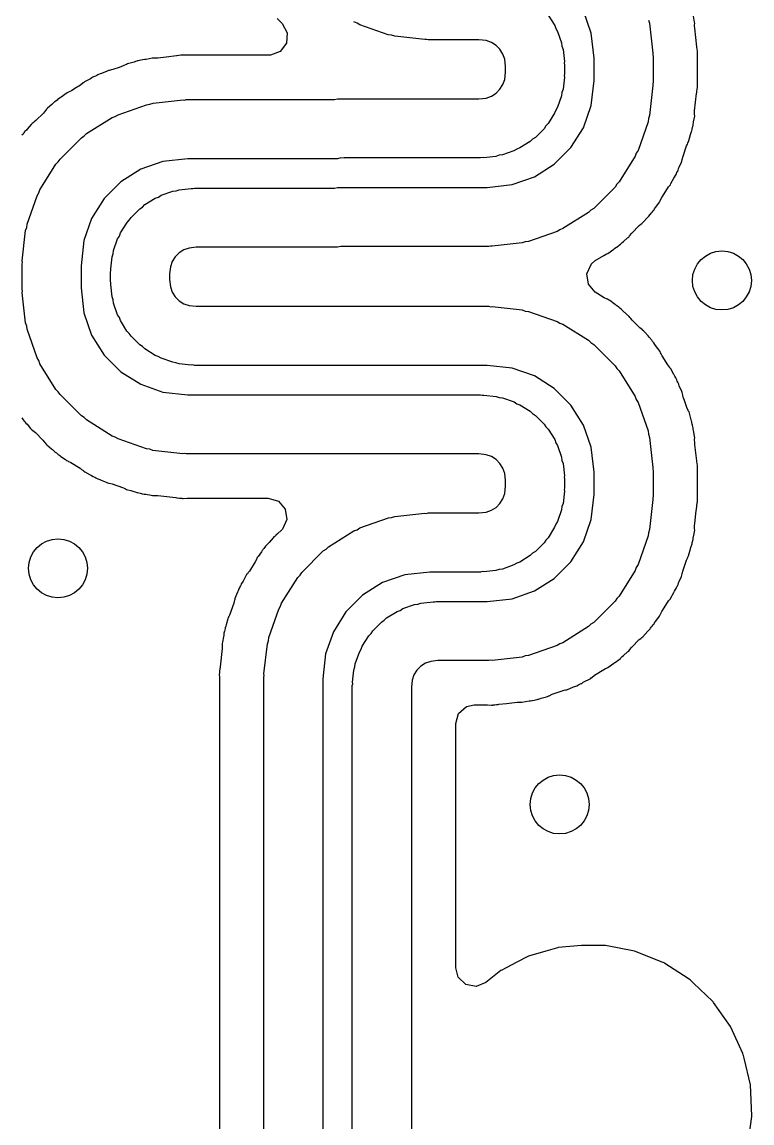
# Model space of a CAD drawing. Extents: x 3.82 to 6.18, y -5.18 to -3.22.
# Drawn here: x 5.3132 to 5.508, y -4.4653 to -4.1716 of the extents above; entities that cross this region are included whole.
import ezdxf

# ---------------------------------------------------------------- set-up
doc = ezdxf.new("R2010")
doc.units = 0
doc.header["$MEASUREMENT"] = 0
doc.layers.add('BLACK', color=7, linetype='CONTINUOUS')

msp = doc.modelspace()

# ---------------------------------------------------------------- linework, layer by layer
at = {"layer": 'BLACK', "linetype": 'CONTINUOUS'}
for p, q in [((5.45364, -4.16977), (5.45538, -4.17253)), ((5.46514, -4.17458), (5.46307, -4.16865)), ((5.38132, -4.17065), (5.38269, -4.17202)), ((5.38269, -4.17202), (5.38403, -4.17448)), ((5.40263, -4.17188), (5.4018, -4.17159)), ((5.40337, -4.17235), (5.40263, -4.17188)), ((5.41099, -4.17501), (5.40337, -4.17235)), ((5.45538, -4.17253), (5.45567, -4.17337)), ((5.4804, -4.1711), (5.48069, -4.17193)), ((5.48069, -4.17193), (5.4816, -4.17995)), ((5.4927, -4.17167), (5.4924, -4.17007)), ((5.49276, -4.17202), (5.4927, -4.17167)), ((5.49272, -4.17237), (5.49276, -4.17202)), ((5.49274, -4.17273), (5.49272, -4.17237)), ((5.49275, -4.17326), (5.49274, -4.17272)), ((5.49274, -4.17272), (5.49274, -4.17273)), ((5.38403, -4.17448), (5.38383, -4.17727)), ((5.41186, -4.17511), (5.41099, -4.17501)), ((5.41269, -4.1754), (5.41186, -4.17511)), ((5.42071, -4.1763), (5.41269, -4.1754)), ((5.45567, -4.17337), (5.45614, -4.17411)), ((5.45614, -4.17411), (5.45722, -4.1772)), ((5.4659, -4.18126), (5.46514, -4.17458)), ((5.4933, -4.17819), (5.49275, -4.17326)), ((5.38383, -4.17727), (5.38216, -4.1795)), ((5.42115, -4.17625), (5.42071, -4.1763)), ((5.42158, -4.17635), (5.42115, -4.17625)), ((5.43516, -4.17635), (5.42158, -4.17635)), ((5.43708, -4.17657), (5.43516, -4.17635)), ((5.43848, -4.17706), (5.43708, -4.17657)), ((5.43973, -4.17785), (5.43848, -4.17706)), ((5.44078, -4.17889), (5.43973, -4.17785)), ((5.45722, -4.1772), (5.45732, -4.17807)), ((5.45732, -4.17807), (5.45761, -4.1789)), ((5.49332, -4.17834), (5.4933, -4.17819)), ((5.49347, -4.1794), (5.49332, -4.17834)), ((5.34598, -4.18162), (5.34546, -4.18168)), ((5.34633, -4.18157), (5.34598, -4.18162)), ((5.34793, -4.18127), (5.34633, -4.18157)), ((5.34828, -4.18121), (5.34793, -4.18127)), ((5.34793, -4.18127), (5.34793, -4.18127)), ((5.34863, -4.18124), (5.34828, -4.18121)), ((5.34898, -4.18123), (5.34863, -4.18124)), ((5.34951, -4.18122), (5.34898, -4.18122)), ((5.34898, -4.18122), (5.34898, -4.18123)), ((5.35166, -4.18098), (5.34951, -4.18122)), ((5.35445, -4.18066), (5.35166, -4.18098)), ((5.35459, -4.18064), (5.35445, -4.18066)), ((5.35566, -4.18049), (5.35459, -4.18064)), ((5.35583, -4.18049), (5.35566, -4.18049)), ((5.35601, -4.18048), (5.35583, -4.18049)), ((5.35609, -4.18047), (5.35601, -4.18047)), ((5.35601, -4.18047), (5.35601, -4.18048)), ((5.3562, -4.18047), (5.35609, -4.18047)), ((5.35639, -4.18044), (5.3562, -4.18047)), ((5.35739, -4.18049), (5.35639, -4.18044)), ((5.35742, -4.18049), (5.35739, -4.18049)), ((5.35763, -4.18049), (5.35742, -4.18049)), ((5.37918, -4.18049), (5.35763, -4.18049)), ((5.37954, -4.18048), (5.37918, -4.18049)), ((5.38216, -4.1795), (5.37954, -4.18048)), ((5.44157, -4.18015), (5.44078, -4.17889)), ((5.44206, -4.18155), (5.44157, -4.18015)), ((5.44227, -4.18346), (5.44206, -4.18155)), ((5.45761, -4.1789), (5.45797, -4.18215)), ((5.4659, -4.1872), (5.4659, -4.18126)), ((5.4816, -4.17995), (5.48155, -4.18039)), ((5.48155, -4.18039), (5.48164, -4.18082)), ((5.48164, -4.18082), (5.48164, -4.18765)), ((5.49347, -4.17958), (5.49347, -4.1794)), ((5.49349, -4.17975), (5.49347, -4.17958)), ((5.49347, -4.18137), (5.49348, -4.18117)), ((5.49347, -4.18722), (5.49347, -4.18137)), ((5.49348, -4.18117), (5.49351, -4.18049)), ((5.4935, -4.17984), (5.49349, -4.17975)), ((5.49349, -4.17975), (5.49349, -4.17975)), ((5.4935, -4.17995), (5.4935, -4.17984)), ((5.49352, -4.18014), (5.4935, -4.17995)), ((5.49351, -4.18049), (5.49352, -4.18014)), ((5.33627, -4.18454), (5.33594, -4.18468)), ((5.33662, -4.1845), (5.33627, -4.18454)), ((5.33696, -4.18441), (5.33662, -4.1845)), ((5.33748, -4.18428), (5.33696, -4.1844)), ((5.33696, -4.1844), (5.33696, -4.18441)), ((5.33914, -4.1837), (5.33748, -4.18428)), ((5.34019, -4.18333), (5.33914, -4.1837)), ((5.34101, -4.18294), (5.34019, -4.18333)), ((5.34108, -4.18292), (5.34101, -4.18294)), ((5.34138, -4.18274), (5.34108, -4.18292)), ((5.34315, -4.18228), (5.34138, -4.18274)), ((5.34354, -4.18216), (5.34315, -4.18228)), ((5.34383, -4.18206), (5.34354, -4.18216)), ((5.34401, -4.18199), (5.34383, -4.18206)), ((5.34383, -4.18206), (5.34383, -4.18206)), ((5.3442, -4.18196), (5.34401, -4.18199)), ((5.34462, -4.18188), (5.3442, -4.18196)), ((5.3442, -4.18196), (5.3442, -4.18196)), ((5.34497, -4.1818), (5.34462, -4.18188)), ((5.34546, -4.18168), (5.34497, -4.1818)), ((5.44227, -4.18499), (5.44227, -4.18346)), ((5.45797, -4.18215), (5.45792, -4.18259)), ((5.45792, -4.18259), (5.45802, -4.18302)), ((5.45802, -4.18302), (5.45802, -4.18545)), ((5.33151, -4.18673), (5.32988, -4.18757)), ((5.33186, -4.18652), (5.33151, -4.18673)), ((5.33212, -4.18636), (5.33186, -4.18652)), ((5.33229, -4.18626), (5.33212, -4.18636)), ((5.33286, -4.18601), (5.33229, -4.18626)), ((5.33318, -4.18586), (5.33286, -4.18601)), ((5.33347, -4.18571), (5.33318, -4.18586)), ((5.33363, -4.18563), (5.33347, -4.18571)), ((5.33347, -4.18571), (5.33347, -4.18571)), ((5.33413, -4.18545), (5.33363, -4.18563)), ((5.33445, -4.18533), (5.33413, -4.18545)), ((5.33594, -4.18468), (5.33445, -4.18533)), ((5.33594, -4.18468), (5.33594, -4.18468)), ((5.44157, -4.1883), (5.44206, -4.18691)), ((5.44206, -4.18691), (5.44227, -4.18499)), ((5.45797, -4.18631), (5.45761, -4.18956)), ((5.45802, -4.18545), (5.45792, -4.18588)), ((5.45792, -4.18588), (5.45797, -4.18631)), ((5.46514, -4.19388), (5.4659, -4.1872)), ((5.49348, -4.18736), (5.49347, -4.18722)), ((5.49351, -4.18844), (5.49348, -4.18736)), ((5.32564, -4.19034), (5.32531, -4.19046)), ((5.32595, -4.19018), (5.32564, -4.19034)), ((5.32642, -4.18994), (5.32595, -4.19017)), ((5.32595, -4.19017), (5.32595, -4.19018)), ((5.32734, -4.18936), (5.32642, -4.18994)), ((5.32886, -4.18841), (5.32734, -4.18936)), ((5.32957, -4.18785), (5.32886, -4.18841)), ((5.32963, -4.18781), (5.32957, -4.18785)), ((5.32988, -4.18757), (5.32963, -4.18781)), ((5.43973, -4.19061), (5.44078, -4.18956)), ((5.44078, -4.18956), (5.44157, -4.1883)), ((5.45731, -4.19039), (5.45722, -4.19127)), ((5.45761, -4.18956), (5.45731, -4.19039)), ((5.48159, -4.18852), (5.48069, -4.19654)), ((5.48164, -4.18765), (5.48154, -4.18808)), ((5.48154, -4.18808), (5.48159, -4.18852)), ((5.49326, -4.19067), (5.49329, -4.1904)), ((5.49329, -4.1904), (5.49332, -4.19019)), ((5.49332, -4.19019), (5.49344, -4.18936)), ((5.49344, -4.18936), (5.49347, -4.18917)), ((5.49344, -4.18936), (5.49344, -4.18936)), ((5.49347, -4.18898), (5.49348, -4.18887)), ((5.49347, -4.18917), (5.49347, -4.18898)), ((5.49348, -4.18879), (5.49349, -4.18861)), ((5.49348, -4.18887), (5.49349, -4.18879)), ((5.49349, -4.18879), (5.49348, -4.18879)), ((5.49349, -4.18861), (5.49351, -4.18844)), ((5.32145, -4.19338), (5.32115, -4.19365)), ((5.3218, -4.19302), (5.32145, -4.19338)), ((5.32196, -4.19291), (5.3218, -4.19302)), ((5.32231, -4.19266), (5.32196, -4.19291)), ((5.32196, -4.19291), (5.32196, -4.19291)), ((5.32259, -4.19243), (5.32231, -4.19266)), ((5.32283, -4.19222), (5.32259, -4.19243)), ((5.32297, -4.19211), (5.32283, -4.19222)), ((5.32342, -4.19183), (5.32297, -4.19211)), ((5.3237, -4.19163), (5.32342, -4.19183)), ((5.32531, -4.19046), (5.3237, -4.19163)), ((5.34736, -4.19356), (5.34819, -4.19327)), ((5.34819, -4.19327), (5.3562, -4.19237)), ((5.3562, -4.19237), (5.35664, -4.19242)), ((5.35664, -4.19242), (5.35707, -4.19232)), ((5.35707, -4.19232), (5.39564, -4.19232)), ((5.39564, -4.19232), (5.3957, -4.1923)), ((5.3957, -4.1923), (5.39658, -4.1923)), ((5.39658, -4.1923), (5.39744, -4.1921)), ((5.39744, -4.1921), (5.43516, -4.1921)), ((5.43516, -4.1921), (5.43708, -4.19189)), ((5.43708, -4.19189), (5.43848, -4.1914)), ((5.43848, -4.1914), (5.43973, -4.19061)), ((5.45722, -4.19127), (5.45613, -4.19436)), ((5.49274, -4.19528), (5.49326, -4.19067)), ((5.31894, -4.19588), (5.31691, -4.19792)), ((5.31952, -4.19518), (5.31894, -4.19588)), ((5.31956, -4.19513), (5.31952, -4.19518)), ((5.31975, -4.19484), (5.31956, -4.19513)), ((5.32002, -4.19461), (5.31975, -4.19484)), ((5.32115, -4.19365), (5.32002, -4.19461)), ((5.32002, -4.19461), (5.32002, -4.19461)), ((5.33887, -4.19633), (5.34648, -4.19366)), ((5.34648, -4.19366), (5.34736, -4.19356)), ((5.45537, -4.19593), (5.45363, -4.1987)), ((5.45567, -4.1951), (5.45537, -4.19593)), ((5.45613, -4.19436), (5.45567, -4.1951)), ((5.46307, -4.1998), (5.46514, -4.19388)), ((5.49272, -4.19626), (5.49273, -4.19535)), ((5.49272, -4.19632), (5.49272, -4.19626)), ((5.49275, -4.19668), (5.49272, -4.19632)), ((5.49273, -4.19535), (5.49274, -4.19528)), ((5.3157, -4.19895), (5.31463, -4.20018)), ((5.31593, -4.19868), (5.3157, -4.19895)), ((5.31623, -4.19849), (5.31593, -4.19868)), ((5.3165, -4.19826), (5.31623, -4.19849)), ((5.31691, -4.19792), (5.31649, -4.19825)), ((5.31649, -4.19825), (5.3165, -4.19826)), ((5.33046, -4.20137), (5.33729, -4.19708)), ((5.33729, -4.19708), (5.33812, -4.19679)), ((5.33812, -4.19679), (5.33887, -4.19633)), ((5.45363, -4.1987), (5.45301, -4.19932)), ((5.4803, -4.19824), (5.47764, -4.20585)), ((5.4804, -4.19737), (5.4803, -4.19824)), ((5.48069, -4.19654), (5.4804, -4.19737)), ((5.49228, -4.19937), (5.4923, -4.19918)), ((5.4923, -4.19918), (5.49233, -4.19887)), ((5.4923, -4.19918), (5.4923, -4.19918)), ((5.49233, -4.19887), (5.4924, -4.19847)), ((5.4924, -4.19847), (5.49244, -4.19826)), ((5.49244, -4.19826), (5.49275, -4.19668)), ((5.3135, -4.20148), (5.31322, -4.20181)), ((5.31372, -4.2012), (5.3135, -4.20148)), ((5.31392, -4.20094), (5.31372, -4.2012)), ((5.31402, -4.2008), (5.31392, -4.20094)), ((5.31392, -4.20094), (5.31392, -4.20094)), ((5.3144, -4.20043), (5.31402, -4.2008)), ((5.31463, -4.20018), (5.3144, -4.20043)), ((5.32909, -4.20246), (5.32984, -4.202)), ((5.32984, -4.202), (5.33046, -4.20137)), ((5.45254, -4.20007), (5.45023, -4.20238)), ((5.45301, -4.19932), (5.45254, -4.20007)), ((5.45973, -4.20512), (5.46307, -4.1998)), ((5.49113, -4.20356), (5.49166, -4.20164)), ((5.49166, -4.20164), (5.49176, -4.20131)), ((5.49176, -4.20131), (5.49193, -4.20081)), ((5.49193, -4.20081), (5.49197, -4.20064)), ((5.49197, -4.20064), (5.49203, -4.20032)), ((5.49197, -4.20064), (5.49197, -4.20064)), ((5.49203, -4.20032), (5.49211, -4.19997)), ((5.49211, -4.19997), (5.49215, -4.19984)), ((5.49215, -4.19984), (5.49228, -4.19937)), ((5.32339, -4.20817), (5.32909, -4.20246)), ((5.44886, -4.20347), (5.44609, -4.20521)), ((5.44948, -4.20285), (5.44886, -4.20347)), ((5.45023, -4.20238), (5.44948, -4.20285)), ((5.45529, -4.20956), (5.45973, -4.20512)), ((5.48964, -4.20738), (5.49059, -4.20466)), ((5.49059, -4.20466), (5.49081, -4.20418)), ((5.49081, -4.20418), (5.49095, -4.20386)), ((5.49081, -4.20418), (5.49081, -4.20418)), ((5.49095, -4.20386), (5.49113, -4.20356)), ((5.35751, -4.20807), (5.35083, -4.20882)), ((5.39744, -4.20807), (5.35751, -4.20807)), ((5.3983, -4.20787), (5.39744, -4.20807)), ((5.39919, -4.20788), (5.3983, -4.20787)), ((5.39924, -4.20785), (5.39919, -4.20788)), ((5.43561, -4.20785), (5.39924, -4.20785)), ((5.43604, -4.20775), (5.43561, -4.20785)), ((5.43647, -4.2078), (5.43604, -4.20775)), ((5.43972, -4.20744), (5.43647, -4.2078)), ((5.44055, -4.20714), (5.43972, -4.20744)), ((5.44143, -4.20705), (5.44055, -4.20714)), ((5.44452, -4.20597), (5.44143, -4.20705)), ((5.44526, -4.2055), (5.44452, -4.20597)), ((5.44609, -4.20521), (5.44526, -4.2055)), ((5.47688, -4.20743), (5.47258, -4.21426)), ((5.47717, -4.2066), (5.47688, -4.20743)), ((5.47764, -4.20585), (5.47717, -4.2066)), ((5.48943, -4.20826), (5.48964, -4.20738)), ((5.31801, -4.21636), (5.3223, -4.20953)), ((5.3223, -4.20953), (5.32292, -4.20891)), ((5.32292, -4.20891), (5.32339, -4.20817)), ((5.34491, -4.2109), (5.33959, -4.21424)), ((5.35083, -4.20882), (5.34491, -4.2109)), ((5.44997, -4.2129), (5.45529, -4.20956)), ((5.4883, -4.2112), (5.48847, -4.21072)), ((5.48847, -4.21072), (5.48862, -4.21034)), ((5.48862, -4.21034), (5.48922, -4.209)), ((5.48922, -4.209), (5.48936, -4.20868)), ((5.48922, -4.209), (5.48922, -4.209)), ((5.48936, -4.20868), (5.48941, -4.20832)), ((5.48941, -4.20832), (5.48943, -4.20826)), ((5.44405, -4.21497), (5.44997, -4.2129)), ((5.48642, -4.21471), (5.48719, -4.21327)), ((5.48719, -4.21327), (5.48736, -4.21297)), ((5.48736, -4.21297), (5.48765, -4.21253)), ((5.48765, -4.21253), (5.48785, -4.21207)), ((5.48785, -4.21207), (5.48801, -4.21175)), ((5.48801, -4.21175), (5.48821, -4.21137)), ((5.48821, -4.21137), (5.4883, -4.2112)), ((5.48821, -4.21137), (5.48821, -4.21137)), ((5.31772, -4.2172), (5.31801, -4.21636)), ((5.33959, -4.21424), (5.33515, -4.21868)), ((5.35037, -4.21783), (5.35345, -4.21675)), ((5.35345, -4.21675), (5.35433, -4.21665)), ((5.35433, -4.21665), (5.35516, -4.21636)), ((5.35516, -4.21636), (5.35841, -4.21599)), ((5.35841, -4.21599), (5.35885, -4.21604)), ((5.35885, -4.21604), (5.35928, -4.21594)), ((5.35928, -4.21594), (5.39564, -4.21594)), ((5.39564, -4.21594), (5.3957, -4.21592)), ((5.3957, -4.21592), (5.39658, -4.21592)), ((5.39658, -4.21592), (5.39744, -4.21572)), ((5.39744, -4.21572), (5.43737, -4.21572)), ((5.43737, -4.21572), (5.44405, -4.21497)), ((5.47149, -4.21563), (5.46579, -4.22133)), ((5.47196, -4.21488), (5.47149, -4.21563)), ((5.47258, -4.21426), (5.47196, -4.21488)), ((5.48395, -4.21842), (5.48548, -4.21598)), ((5.48548, -4.21598), (5.4858, -4.21556)), ((5.4858, -4.21556), (5.48601, -4.21527)), ((5.4858, -4.21556), (5.4858, -4.21556)), ((5.48601, -4.21527), (5.48626, -4.21502)), ((5.48626, -4.21502), (5.48642, -4.21471)), ((5.48642, -4.21471), (5.48642, -4.21471)), ((5.31458, -4.22555), (5.31725, -4.21794)), ((5.31725, -4.21794), (5.31772, -4.2172)), ((5.33515, -4.21868), (5.33181, -4.22399)), ((5.34602, -4.22032), (5.34879, -4.21858)), ((5.34879, -4.21858), (5.34962, -4.2183)), ((5.34962, -4.2183), (5.35037, -4.21783)), ((5.48317, -4.2199), (5.48339, -4.21962)), ((5.48339, -4.21962), (5.48351, -4.21929)), ((5.48351, -4.21929), (5.48354, -4.21923)), ((5.48354, -4.21923), (5.48395, -4.21842)), ((5.34234, -4.22373), (5.34465, -4.22141)), ((5.34465, -4.22141), (5.3454, -4.22095)), ((5.3454, -4.22095), (5.34602, -4.22032)), ((5.46442, -4.22242), (5.45759, -4.22671)), ((5.46504, -4.2218), (5.46442, -4.22242)), ((5.46579, -4.22133), (5.46504, -4.2218)), ((5.48096, -4.22285), (5.48116, -4.22259)), ((5.48116, -4.22259), (5.48138, -4.22231)), ((5.48138, -4.22231), (5.48167, -4.22199)), ((5.48167, -4.22199), (5.48179, -4.22184)), ((5.48179, -4.22184), (5.48189, -4.22168)), ((5.48189, -4.22168), (5.48206, -4.22142)), ((5.48189, -4.22168), (5.48189, -4.22168)), ((5.48206, -4.22142), (5.48229, -4.22108)), ((5.48229, -4.22108), (5.48317, -4.2199)), ((5.48317, -4.2199), (5.48317, -4.2199)), ((5.31448, -4.22643), (5.31458, -4.22555)), ((5.33181, -4.22399), (5.32974, -4.22992)), ((5.33951, -4.22786), (5.34125, -4.22509)), ((5.34125, -4.22509), (5.34187, -4.22447)), ((5.34187, -4.22447), (5.34234, -4.22373)), ((5.47797, -4.22588), (5.47839, -4.22554)), ((5.47838, -4.22554), (5.47865, -4.22531)), ((5.47839, -4.22554), (5.47838, -4.22554)), ((5.47865, -4.22531), (5.47895, -4.22512)), ((5.47895, -4.22512), (5.48025, -4.22362)), ((5.48025, -4.22362), (5.48048, -4.22337)), ((5.48048, -4.22337), (5.48086, -4.22299)), ((5.48086, -4.22299), (5.48096, -4.22285)), ((5.48096, -4.22285), (5.48096, -4.22285)), ((5.31329, -4.23527), (5.31419, -4.22726)), ((5.31419, -4.22726), (5.31448, -4.22643)), ((5.33922, -4.22869), (5.33951, -4.22786)), ((5.45601, -4.22747), (5.4484, -4.23013)), ((5.45676, -4.227), (5.45601, -4.22747)), ((5.45759, -4.22671), (5.45676, -4.227)), ((5.47532, -4.22866), (5.47537, -4.22861)), ((5.47537, -4.22861), (5.47594, -4.22791)), ((5.47594, -4.22791), (5.47797, -4.22588)), ((5.32974, -4.22992), (5.32899, -4.2366)), ((5.33767, -4.23252), (5.33875, -4.22944)), ((5.33875, -4.22944), (5.33922, -4.22869)), ((5.3983, -4.2315), (5.39744, -4.23169)), ((5.39919, -4.2315), (5.3983, -4.2315)), ((5.39924, -4.23147), (5.39919, -4.2315)), ((5.43781, -4.23147), (5.39924, -4.23147)), ((5.43824, -4.23137), (5.43781, -4.23147)), ((5.43868, -4.23142), (5.43824, -4.23137)), ((5.44669, -4.23052), (5.43868, -4.23142)), ((5.44752, -4.23023), (5.44669, -4.23052)), ((5.4484, -4.23013), (5.44752, -4.23023)), ((5.47191, -4.23168), (5.47229, -4.23136)), ((5.47229, -4.23136), (5.47258, -4.23114)), ((5.47258, -4.23114), (5.47292, -4.23088)), ((5.47292, -4.23088), (5.47308, -4.23077)), ((5.47292, -4.23088), (5.47292, -4.23088)), ((5.47308, -4.23077), (5.47343, -4.23042)), ((5.47343, -4.23042), (5.47373, -4.23014)), ((5.47373, -4.23014), (5.47486, -4.22919)), ((5.47486, -4.22919), (5.47513, -4.22896)), ((5.47486, -4.22919), (5.47486, -4.22919)), ((5.47513, -4.22896), (5.47532, -4.22866)), ((5.33691, -4.23748), (5.33728, -4.23423)), ((5.33728, -4.23423), (5.33757, -4.2334)), ((5.33757, -4.2334), (5.33767, -4.23252)), ((5.3541, -4.23423), (5.35331, -4.23549)), ((5.35515, -4.23319), (5.3541, -4.23423)), ((5.35641, -4.2324), (5.35515, -4.23319)), ((5.3578, -4.23191), (5.35641, -4.2324)), ((5.35972, -4.23169), (5.3578, -4.23191)), ((5.39744, -4.23169), (5.35972, -4.23169)), ((5.46623, -4.23526), (5.46846, -4.23385)), ((5.46846, -4.23385), (5.46894, -4.23362)), ((5.46893, -4.23362), (5.46924, -4.23345)), ((5.46894, -4.23362), (5.46893, -4.23362)), ((5.46924, -4.23345), (5.46958, -4.23333)), ((5.46958, -4.23333), (5.47118, -4.23216)), ((5.47118, -4.23216), (5.47146, -4.23197)), ((5.47146, -4.23197), (5.47191, -4.23168)), ((5.31324, -4.23614), (5.31334, -4.23571)), ((5.31324, -4.24298), (5.31324, -4.23614)), ((5.31334, -4.23571), (5.31329, -4.23527)), ((5.32899, -4.2366), (5.32899, -4.24254)), ((5.35282, -4.23689), (5.35261, -4.2388)), ((5.35331, -4.23549), (5.35282, -4.23689)), ((5.46395, -4.2388), (5.46508, -4.23625)), ((5.46508, -4.23625), (5.46511, -4.23622)), ((5.46511, -4.23622), (5.46623, -4.23526)), ((5.33686, -4.23835), (5.33696, -4.23792)), ((5.33686, -4.24077), (5.33686, -4.23835)), ((5.33696, -4.23792), (5.33691, -4.23748)), ((5.35261, -4.2388), (5.35261, -4.24033)), ((5.35261, -4.24033), (5.35282, -4.24225)), ((5.46438, -4.24156), (5.46395, -4.2388)), ((5.31334, -4.24341), (5.31324, -4.24298)), ((5.32899, -4.24254), (5.32974, -4.24922)), ((5.33696, -4.2412), (5.33686, -4.24077)), ((5.33691, -4.24164), (5.33696, -4.2412)), ((5.33727, -4.24489), (5.33691, -4.24164)), ((5.35282, -4.24225), (5.35331, -4.24364)), ((5.46623, -4.24366), (5.46438, -4.24156)), ((5.31329, -4.24385), (5.31334, -4.24341)), ((5.31419, -4.25186), (5.31329, -4.24385)), ((5.33757, -4.24572), (5.33727, -4.24489)), ((5.33766, -4.2466), (5.33757, -4.24572)), ((5.35331, -4.24364), (5.3541, -4.2449)), ((5.3541, -4.2449), (5.35515, -4.24595)), ((5.35515, -4.24595), (5.35641, -4.24674)), ((5.46859, -4.24514), (5.46623, -4.24366)), ((5.4694, -4.24554), (5.46859, -4.24514)), ((5.46946, -4.24557), (5.4694, -4.24554)), ((5.46979, -4.2457), (5.46946, -4.24557)), ((5.47007, -4.24591), (5.46979, -4.2457)), ((5.47125, -4.24679), (5.47007, -4.24591)), ((5.47007, -4.24591), (5.47007, -4.24591)), ((5.33874, -4.24968), (5.33766, -4.2466)), ((5.35641, -4.24674), (5.3578, -4.24723)), ((5.3578, -4.24723), (5.35972, -4.24744)), ((5.35972, -4.24744), (5.43782, -4.24744)), ((5.43782, -4.24744), (5.43825, -4.24754)), ((5.43825, -4.24754), (5.43869, -4.24749)), ((5.43869, -4.24749), (5.44671, -4.24839)), ((5.44671, -4.24839), (5.44754, -4.24869)), ((5.44754, -4.24869), (5.44841, -4.24878)), ((5.44841, -4.24878), (5.45603, -4.25145)), ((5.47159, -4.24703), (5.47125, -4.24679)), ((5.47178, -4.24715), (5.47159, -4.24703)), ((5.47201, -4.24729), (5.47178, -4.24715)), ((5.47216, -4.24742), (5.47201, -4.24729)), ((5.47248, -4.2477), (5.47216, -4.24742)), ((5.47216, -4.24742), (5.47216, -4.24742)), ((5.47276, -4.24793), (5.47248, -4.2477)), ((5.47316, -4.24823), (5.47276, -4.24793)), ((5.47354, -4.2486), (5.47316, -4.24823)), ((5.47379, -4.24884), (5.47354, -4.2486)), ((5.47529, -4.25014), (5.47379, -4.24884)), ((5.31448, -4.25269), (5.31419, -4.25186)), ((5.32974, -4.24922), (5.33181, -4.25514)), ((5.33921, -4.25043), (5.33874, -4.24968)), ((5.3395, -4.25126), (5.33921, -4.25043)), ((5.34124, -4.25403), (5.3395, -4.25126)), ((5.45603, -4.25145), (5.45677, -4.25192)), ((5.45677, -4.25192), (5.4576, -4.25221)), ((5.47548, -4.25043), (5.47529, -4.25014)), ((5.47571, -4.2507), (5.47548, -4.25043)), ((5.47605, -4.25111), (5.47571, -4.2507)), ((5.47571, -4.2507), (5.47571, -4.2507)), ((5.47808, -4.25314), (5.47605, -4.25111)), ((5.31458, -4.25357), (5.31448, -4.25269)), ((5.31724, -4.26118), (5.31458, -4.25357)), ((5.34186, -4.25465), (5.34124, -4.25403)), ((5.34233, -4.2554), (5.34186, -4.25465)), ((5.4576, -4.25221), (5.46443, -4.2565)), ((5.47879, -4.25372), (5.47808, -4.25314)), ((5.47884, -4.25376), (5.47879, -4.25372)), ((5.47913, -4.25396), (5.47884, -4.25376)), ((5.47936, -4.25423), (5.47913, -4.25396)), ((5.48031, -4.25535), (5.47936, -4.25423)), ((5.47936, -4.25423), (5.47936, -4.25423)), ((5.33181, -4.25514), (5.33515, -4.26046)), ((5.34464, -4.25771), (5.34233, -4.2554)), ((5.34539, -4.25818), (5.34464, -4.25771)), ((5.46443, -4.2565), (5.46505, -4.25712)), ((5.46505, -4.25712), (5.4658, -4.25759)), ((5.4658, -4.25759), (5.4715, -4.2633)), ((5.48059, -4.25565), (5.48031, -4.25535)), ((5.48094, -4.25601), (5.48059, -4.25565)), ((5.48106, -4.25616), (5.48094, -4.25601)), ((5.48131, -4.25651), (5.48106, -4.25616)), ((5.48106, -4.25616), (5.48106, -4.25616)), ((5.48153, -4.25679), (5.48131, -4.25651)), ((5.48186, -4.25717), (5.48153, -4.25679)), ((5.48214, -4.25762), (5.48186, -4.25717)), ((5.48233, -4.25791), (5.48214, -4.25762)), ((5.4835, -4.25951), (5.48233, -4.25791)), ((5.33515, -4.26046), (5.33959, -4.2649)), ((5.34601, -4.2588), (5.34539, -4.25818)), ((5.34878, -4.26054), (5.34601, -4.2588)), ((5.34961, -4.26083), (5.34878, -4.26054)), ((5.35035, -4.2613), (5.34961, -4.26083)), ((5.48362, -4.25984), (5.4835, -4.25951)), ((5.48379, -4.26015), (5.48362, -4.25984)), ((5.48403, -4.26063), (5.48379, -4.26015)), ((5.48379, -4.26015), (5.48379, -4.26015)), ((5.48556, -4.26306), (5.48403, -4.26063)), ((5.31771, -4.26193), (5.31724, -4.26118)), ((5.318, -4.26276), (5.31771, -4.26193)), ((5.32229, -4.26959), (5.318, -4.26276)), ((5.35344, -4.26238), (5.35035, -4.2613)), ((5.35431, -4.26248), (5.35344, -4.26238)), ((5.35515, -4.26277), (5.35431, -4.26248)), ((5.3584, -4.26314), (5.35515, -4.26277)), ((5.35883, -4.26309), (5.3584, -4.26314)), ((5.35926, -4.26319), (5.35883, -4.26309)), ((5.43737, -4.26319), (5.35926, -4.26319)), ((5.44405, -4.26394), (5.43737, -4.26319)), ((5.4715, -4.2633), (5.47197, -4.26404)), ((5.48611, -4.26378), (5.48556, -4.26306)), ((5.48615, -4.26383), (5.48611, -4.26378)), ((5.4864, -4.26409), (5.48615, -4.26383)), ((5.33959, -4.2649), (5.34491, -4.26824)), ((5.44997, -4.26602), (5.44405, -4.26394)), ((5.45529, -4.26936), (5.44997, -4.26602)), ((5.47197, -4.26404), (5.47259, -4.26466)), ((5.47259, -4.26466), (5.47688, -4.27149)), ((5.48718, -4.2656), (5.4864, -4.26409)), ((5.48724, -4.26571), (5.48718, -4.2656)), ((5.48744, -4.26606), (5.48724, -4.26571)), ((5.48771, -4.26649), (5.48744, -4.26606)), ((5.48794, -4.26703), (5.48771, -4.26649)), ((5.32291, -4.27021), (5.32229, -4.26959)), ((5.34491, -4.26824), (5.35083, -4.27031)), ((5.45973, -4.27379), (5.45529, -4.26936)), ((5.48796, -4.26706), (5.48794, -4.26703)), ((5.48811, -4.26738), (5.48796, -4.26706)), ((5.48826, -4.26767), (5.48811, -4.26738)), ((5.48834, -4.26783), (5.48826, -4.26767)), ((5.48826, -4.26767), (5.48826, -4.26767)), ((5.4884, -4.26799), (5.48834, -4.26783)), ((5.48851, -4.26833), (5.4884, -4.26799)), ((5.48864, -4.26865), (5.48851, -4.26833)), ((5.48928, -4.27015), (5.48864, -4.26865)), ((5.32338, -4.27096), (5.32291, -4.27021)), ((5.32908, -4.27666), (5.32338, -4.27096)), ((5.35083, -4.27031), (5.35751, -4.27106)), ((5.35751, -4.27106), (5.43562, -4.27106)), ((5.43562, -4.27106), (5.43605, -4.27116)), ((5.43605, -4.27116), (5.43649, -4.27111)), ((5.43649, -4.27111), (5.43974, -4.27148)), ((5.43974, -4.27148), (5.44057, -4.27177)), ((5.44057, -4.27177), (5.44144, -4.27187)), ((5.44144, -4.27187), (5.44453, -4.27295)), ((5.47688, -4.27149), (5.47717, -4.27233)), ((5.47717, -4.27233), (5.47764, -4.27307)), ((5.48942, -4.27047), (5.48928, -4.27015)), ((5.48947, -4.27082), (5.48942, -4.27047)), ((5.48956, -4.27116), (5.48947, -4.27082)), ((5.48957, -4.27116), (5.48956, -4.27116)), ((5.48969, -4.27168), (5.48957, -4.27116)), ((5.49, -4.27258), (5.48969, -4.27168)), ((5.49064, -4.27439), (5.49, -4.27258)), ((5.44453, -4.27295), (5.44527, -4.27342)), ((5.44527, -4.27342), (5.4461, -4.27371)), ((5.4461, -4.27371), (5.44887, -4.27545)), ((5.44887, -4.27545), (5.44949, -4.27607)), ((5.46307, -4.27911), (5.45973, -4.27379)), ((5.47764, -4.27307), (5.4803, -4.28068)), ((5.49102, -4.27522), (5.49064, -4.27439)), ((5.49105, -4.27528), (5.49102, -4.27522)), ((5.49123, -4.27558), (5.49105, -4.27528)), ((5.49161, -4.27703), (5.49123, -4.27558)), ((5.31314, -4.27721), (5.31335, -4.27746)), ((5.31335, -4.27746), (5.31357, -4.27774)), ((5.31357, -4.27774), (5.31383, -4.27809)), ((5.31383, -4.27809), (5.31383, -4.27809)), ((5.31383, -4.27809), (5.31394, -4.27825)), ((5.31394, -4.27825), (5.31429, -4.2786)), ((5.32983, -4.27713), (5.32908, -4.27666)), ((5.33045, -4.27775), (5.32983, -4.27713)), ((5.33728, -4.28204), (5.33045, -4.27775)), ((5.44949, -4.27607), (5.45024, -4.27654)), ((5.45024, -4.27654), (5.45255, -4.27885)), ((5.49169, -4.27735), (5.49161, -4.27703)), ((5.49181, -4.27774), (5.49169, -4.27735)), ((5.49191, -4.27803), (5.49181, -4.27774)), ((5.49197, -4.27821), (5.49191, -4.27803)), ((5.49191, -4.27803), (5.49191, -4.27803)), ((5.49201, -4.2784), (5.49197, -4.27821)), ((5.49209, -4.27883), (5.49201, -4.2784)), ((5.49201, -4.2784), (5.49201, -4.2784)), ((5.31429, -4.2786), (5.31457, -4.2789)), ((5.31457, -4.2789), (5.31552, -4.28003)), ((5.31552, -4.28003), (5.31552, -4.28003)), ((5.31552, -4.28003), (5.31575, -4.28029)), ((5.31575, -4.28029), (5.31605, -4.28049)), ((5.31605, -4.28049), (5.3161, -4.28053)), ((5.3161, -4.28053), (5.3168, -4.28111)), ((5.3168, -4.28111), (5.31883, -4.28314)), ((5.45255, -4.27885), (5.45302, -4.2796)), ((5.45302, -4.2796), (5.45364, -4.28022)), ((5.45364, -4.28022), (5.45538, -4.28299)), ((5.46514, -4.28504), (5.46307, -4.27911)), ((5.4803, -4.28068), (5.4804, -4.28156)), ((5.49216, -4.27918), (5.49209, -4.27883)), ((5.49229, -4.27966), (5.49216, -4.27918)), ((5.49231, -4.27984), (5.49229, -4.27966)), ((5.49235, -4.28019), (5.49231, -4.27984)), ((5.4924, -4.28053), (5.49235, -4.28019)), ((5.49268, -4.28205), (5.4924, -4.28053)), ((5.31883, -4.28314), (5.31917, -4.28355)), ((5.31917, -4.28355), (5.31917, -4.28355)), ((5.31917, -4.28355), (5.3194, -4.28382)), ((5.3194, -4.28382), (5.31959, -4.28411)), ((5.31959, -4.28411), (5.31986, -4.28435)), ((5.31986, -4.28435), (5.32109, -4.28542)), ((5.33811, -4.28233), (5.33728, -4.28204)), ((5.33886, -4.2828), (5.33811, -4.28233)), ((5.34647, -4.28547), (5.33886, -4.2828)), ((5.45538, -4.28299), (5.45567, -4.28382)), ((5.45567, -4.28382), (5.45614, -4.28457)), ((5.4804, -4.28156), (5.48069, -4.28239)), ((5.48069, -4.28239), (5.4816, -4.29041)), ((5.49276, -4.28248), (5.49268, -4.28205)), ((5.49272, -4.28283), (5.49276, -4.28248)), ((5.49274, -4.28318), (5.49272, -4.28283)), ((5.49275, -4.28371), (5.49274, -4.28318)), ((5.49274, -4.28318), (5.49274, -4.28318)), ((5.49282, -4.28436), (5.49275, -4.28371)), ((5.4933, -4.28865), (5.49282, -4.28436)), ((5.32109, -4.28542), (5.32134, -4.28565)), ((5.32134, -4.28565), (5.32172, -4.28603)), ((5.32172, -4.28603), (5.32186, -4.28613)), ((5.32186, -4.28613), (5.32186, -4.28613)), ((5.32186, -4.28613), (5.32212, -4.28633)), ((5.32212, -4.28633), (5.3224, -4.28655)), ((5.3224, -4.28655), (5.32287, -4.28696)), ((5.32287, -4.28696), (5.32303, -4.28706)), ((5.32303, -4.28706), (5.32303, -4.28706)), ((5.32303, -4.28706), (5.32329, -4.28723)), ((5.32329, -4.28723), (5.32363, -4.28746)), ((5.34734, -4.28557), (5.34647, -4.28547)), ((5.34817, -4.28586), (5.34734, -4.28557)), ((5.35619, -4.28676), (5.34817, -4.28586)), ((5.35663, -4.28671), (5.35619, -4.28676)), ((5.35706, -4.28681), (5.35663, -4.28671)), ((5.43516, -4.28681), (5.35706, -4.28681)), ((5.43708, -4.28703), (5.43516, -4.28681)), ((5.43848, -4.28752), (5.43708, -4.28703)), ((5.45614, -4.28457), (5.45722, -4.28766)), ((5.4659, -4.29172), (5.46514, -4.28504)), ((5.32363, -4.28746), (5.32481, -4.28834)), ((5.32481, -4.28834), (5.32481, -4.28834)), ((5.32481, -4.28834), (5.32509, -4.28855)), ((5.32509, -4.28855), (5.32542, -4.28868)), ((5.32542, -4.28868), (5.32548, -4.28871)), ((5.32548, -4.28871), (5.32629, -4.28911)), ((5.32629, -4.28911), (5.32873, -4.29064)), ((5.43973, -4.2883), (5.43848, -4.28752)), ((5.44078, -4.28935), (5.43973, -4.2883)), ((5.44157, -4.29061), (5.44078, -4.28935)), ((5.45722, -4.28766), (5.45732, -4.28853)), ((5.45732, -4.28853), (5.45761, -4.28936)), ((5.45761, -4.28936), (5.45797, -4.29261)), ((5.49332, -4.2888), (5.4933, -4.28865)), ((5.49347, -4.28986), (5.49332, -4.2888)), ((5.49347, -4.29004), (5.49347, -4.28986)), ((5.49349, -4.29021), (5.49347, -4.29004)), ((5.4935, -4.29029), (5.49349, -4.29021)), ((5.49349, -4.29021), (5.49349, -4.29021)), ((5.4935, -4.2904), (5.4935, -4.29029)), ((5.32873, -4.29064), (5.32915, -4.29097)), ((5.32915, -4.29097), (5.32915, -4.29097)), ((5.32915, -4.29097), (5.32944, -4.29118)), ((5.32944, -4.29118), (5.32969, -4.29142)), ((5.32969, -4.29142), (5.33, -4.29159)), ((5.33, -4.29159), (5.33, -4.29159)), ((5.33, -4.29159), (5.33144, -4.29236)), ((5.33144, -4.29236), (5.33174, -4.29253)), ((5.33174, -4.29253), (5.33218, -4.29281)), ((5.33218, -4.29281), (5.33264, -4.29302)), ((5.33264, -4.29302), (5.33296, -4.29317)), ((5.33296, -4.29317), (5.33351, -4.29347)), ((5.44206, -4.29201), (5.44157, -4.29061)), ((5.44227, -4.29392), (5.44206, -4.29201)), ((5.45797, -4.29261), (5.45792, -4.29305)), ((5.45792, -4.29305), (5.45802, -4.29348)), ((5.4659, -4.29765), (5.4659, -4.29172)), ((5.4816, -4.29041), (5.48155, -4.29084)), ((5.48155, -4.29084), (5.48164, -4.29127)), ((5.48164, -4.29127), (5.48164, -4.29811)), ((5.49347, -4.29183), (5.49348, -4.29162)), ((5.49347, -4.29767), (5.49347, -4.29183)), ((5.49348, -4.29162), (5.4935, -4.29123)), ((5.49352, -4.29059), (5.4935, -4.2904)), ((5.4935, -4.29123), (5.49352, -4.29059)), ((5.33351, -4.29347), (5.33369, -4.29353)), ((5.33369, -4.29353), (5.33369, -4.29353)), ((5.33369, -4.29353), (5.33399, -4.29363)), ((5.33399, -4.29363), (5.33436, -4.29378)), ((5.33436, -4.29378), (5.33571, -4.29438)), ((5.33571, -4.29438), (5.33571, -4.29438)), ((5.33571, -4.29438), (5.33603, -4.29453)), ((5.33603, -4.29453), (5.33638, -4.29457)), ((5.33638, -4.29457), (5.33645, -4.29459)), ((5.33645, -4.29459), (5.33733, -4.2948)), ((5.33733, -4.2948), (5.34005, -4.29575)), ((5.34005, -4.29575), (5.34053, -4.29598)), ((5.34053, -4.29598), (5.34053, -4.29598)), ((5.34053, -4.29598), (5.34085, -4.29612)), ((5.34085, -4.29612), (5.34115, -4.2963)), ((5.44206, -4.29736), (5.44227, -4.29545)), ((5.44227, -4.29545), (5.44227, -4.29392)), ((5.45802, -4.2959), (5.45792, -4.29633)), ((5.45802, -4.29348), (5.45802, -4.2959)), ((5.34115, -4.2963), (5.3415, -4.29639)), ((5.3415, -4.29639), (5.3415, -4.29639)), ((5.3415, -4.29639), (5.34229, -4.29661)), ((5.34229, -4.29661), (5.34307, -4.29682)), ((5.34307, -4.29682), (5.3434, -4.29693)), ((5.3434, -4.29693), (5.3439, -4.2971)), ((5.3439, -4.2971), (5.34407, -4.29714)), ((5.34407, -4.29714), (5.34407, -4.29714)), ((5.34407, -4.29714), (5.34439, -4.2972)), ((5.34439, -4.2972), (5.34474, -4.29728)), ((5.34474, -4.29728), (5.34534, -4.29744)), ((5.34534, -4.29744), (5.34584, -4.2975)), ((5.34584, -4.2975), (5.34624, -4.29756)), ((5.34624, -4.29756), (5.34769, -4.29785)), ((5.34769, -4.29785), (5.34769, -4.29785)), ((5.34769, -4.29785), (5.34803, -4.29792)), ((5.34803, -4.29792), (5.34838, -4.29788)), ((5.34838, -4.29788), (5.34845, -4.29789)), ((5.34845, -4.29789), (5.34936, -4.2979)), ((5.34936, -4.2979), (5.34952, -4.29792)), ((5.34952, -4.29792), (5.35431, -4.29846)), ((5.35431, -4.29846), (5.35452, -4.29848)), ((5.35452, -4.29848), (5.35522, -4.29859)), ((5.35522, -4.29859), (5.35554, -4.29864)), ((5.35554, -4.29864), (5.35573, -4.29864)), ((5.35573, -4.29864), (5.35584, -4.29865)), ((5.35584, -4.29865), (5.35592, -4.29865)), ((5.35592, -4.29865), (5.35592, -4.29865)), ((5.35592, -4.29865), (5.3561, -4.29866)), ((5.3561, -4.29866), (5.35627, -4.29868)), ((5.35627, -4.29868), (5.35735, -4.29864)), ((5.35735, -4.29864), (5.35749, -4.29864)), ((5.35749, -4.29864), (5.37896, -4.29864)), ((5.37896, -4.29864), (5.38164, -4.29943)), ((5.44078, -4.30002), (5.44157, -4.29876)), ((5.44157, -4.29876), (5.44206, -4.29736)), ((5.45797, -4.29677), (5.45761, -4.30002)), ((5.45792, -4.29633), (5.45797, -4.29677)), ((5.46514, -4.30433), (5.4659, -4.29765)), ((5.48159, -4.29898), (5.48069, -4.30699)), ((5.48164, -4.29811), (5.48154, -4.29854)), ((5.48154, -4.29854), (5.48159, -4.29898)), ((5.49348, -4.29782), (5.49347, -4.29767)), ((5.49351, -4.2989), (5.49348, -4.29782)), ((5.49348, -4.29925), (5.49349, -4.29907)), ((5.49349, -4.29907), (5.49351, -4.2989)), ((5.38164, -4.29943), (5.38348, -4.30154)), ((5.38348, -4.30154), (5.38387, -4.30431)), ((5.43708, -4.30234), (5.43848, -4.30185)), ((5.43848, -4.30185), (5.43973, -4.30107)), ((5.43973, -4.30107), (5.44078, -4.30002)), ((5.45722, -4.30173), (5.45613, -4.30481)), ((5.45731, -4.30085), (5.45722, -4.30173)), ((5.45761, -4.30002), (5.45731, -4.30085)), ((5.49308, -4.30266), (5.49329, -4.30086)), ((5.49329, -4.30086), (5.49332, -4.30065)), ((5.49332, -4.30065), (5.49344, -4.29982)), ((5.49344, -4.29982), (5.49347, -4.29963)), ((5.49344, -4.29982), (5.49344, -4.29982)), ((5.49347, -4.29944), (5.49348, -4.29933)), ((5.49347, -4.29963), (5.49347, -4.29944)), ((5.49348, -4.29933), (5.49349, -4.29925)), ((5.49349, -4.29925), (5.49348, -4.29925)), ((5.38387, -4.30431), (5.38271, -4.30685)), ((5.40339, -4.30656), (5.411, -4.3039)), ((5.411, -4.3039), (5.41187, -4.3038)), ((5.41187, -4.3038), (5.41271, -4.30351)), ((5.41271, -4.30351), (5.42072, -4.30261)), ((5.42072, -4.30261), (5.42116, -4.30266)), ((5.42116, -4.30266), (5.42159, -4.30256)), ((5.42159, -4.30256), (5.43516, -4.30256)), ((5.43516, -4.30256), (5.43708, -4.30234)), ((5.45613, -4.30481), (5.45567, -4.30556)), ((5.46307, -4.31026), (5.46514, -4.30433)), ((5.49277, -4.30542), (5.49308, -4.30266)), ((5.38247, -4.30711), (5.38143, -4.30816)), ((5.38271, -4.30685), (5.38247, -4.30711)), ((5.39498, -4.31161), (5.40181, -4.30732)), ((5.40181, -4.30732), (5.40264, -4.30703)), ((5.40264, -4.30703), (5.40339, -4.30656)), ((5.45537, -4.30639), (5.45363, -4.30916)), ((5.45567, -4.30556), (5.45537, -4.30639)), ((5.4804, -4.30782), (5.4803, -4.3087)), ((5.48069, -4.30699), (5.4804, -4.30782)), ((5.4924, -4.30892), (5.49275, -4.30713)), ((5.49272, -4.30672), (5.49273, -4.30581)), ((5.49272, -4.30678), (5.49272, -4.30672)), ((5.49275, -4.30713), (5.49272, -4.30678)), ((5.49273, -4.30581), (5.49277, -4.30542)), ((5.37892, -4.31067), (5.37854, -4.31104)), ((5.37915, -4.31041), (5.37892, -4.31067)), ((5.38022, -4.30918), (5.37915, -4.31041)), ((5.38045, -4.30892), (5.38022, -4.30918)), ((5.38075, -4.30872), (5.38045, -4.30892)), ((5.38102, -4.30849), (5.38075, -4.30872)), ((5.38143, -4.30816), (5.38101, -4.30849)), ((5.38101, -4.30849), (5.38102, -4.30849)), ((5.45254, -4.31053), (5.45023, -4.31284)), ((5.45301, -4.30978), (5.45254, -4.31053)), ((5.45363, -4.30916), (5.45301, -4.30978)), ((5.45973, -4.31558), (5.46307, -4.31026)), ((5.4803, -4.3087), (5.47764, -4.31631)), ((5.49197, -4.3111), (5.49203, -4.31078)), ((5.49203, -4.31078), (5.49211, -4.31043)), ((5.49211, -4.31043), (5.49223, -4.31001)), ((5.49223, -4.31001), (5.49228, -4.30983)), ((5.49228, -4.30983), (5.4923, -4.30964)), ((5.4923, -4.30964), (5.49233, -4.30933)), ((5.4923, -4.30964), (5.4923, -4.30964)), ((5.49233, -4.30933), (5.49237, -4.30909)), ((5.49237, -4.30909), (5.4924, -4.30893)), ((5.4924, -4.30893), (5.4924, -4.30892)), ((5.37711, -4.31295), (5.37623, -4.31413)), ((5.37734, -4.31261), (5.37711, -4.31295)), ((5.37751, -4.31235), (5.37734, -4.31261)), ((5.37761, -4.31219), (5.37751, -4.31235)), ((5.37773, -4.31204), (5.37761, -4.31219)), ((5.37802, -4.31172), (5.37773, -4.31204)), ((5.37824, -4.31144), (5.37802, -4.31172)), ((5.37844, -4.31118), (5.37824, -4.31144)), ((5.37854, -4.31104), (5.37844, -4.31118)), ((5.37844, -4.31118), (5.37844, -4.31118)), ((5.38791, -4.3184), (5.39361, -4.3127)), ((5.39361, -4.3127), (5.39436, -4.31223)), ((5.39436, -4.31223), (5.39498, -4.31161)), ((5.44948, -4.31331), (5.44886, -4.31393)), ((5.45023, -4.31284), (5.44948, -4.31331)), ((5.49113, -4.31401), (5.49166, -4.3121)), ((5.49166, -4.3121), (5.49176, -4.31177)), ((5.49176, -4.31177), (5.49193, -4.31127)), ((5.49193, -4.31127), (5.49197, -4.3111)), ((5.49197, -4.3111), (5.49197, -4.3111)), ((5.37545, -4.31562), (5.37392, -4.31805)), ((5.37586, -4.3148), (5.37545, -4.31562)), ((5.37589, -4.31474), (5.37586, -4.3148)), ((5.37601, -4.31441), (5.37589, -4.31474)), ((5.37623, -4.31413), (5.37601, -4.31441)), ((5.37623, -4.31413), (5.37623, -4.31413)), ((5.44452, -4.31643), (5.44143, -4.31751)), ((5.44526, -4.31596), (5.44452, -4.31643)), ((5.44609, -4.31567), (5.44526, -4.31596)), ((5.44886, -4.31393), (5.44609, -4.31567)), ((5.45529, -4.32001), (5.45973, -4.31558)), ((5.47764, -4.31631), (5.47717, -4.31706)), ((5.48964, -4.31784), (5.49059, -4.31512)), ((5.49059, -4.31512), (5.49081, -4.31464)), ((5.49081, -4.31464), (5.49095, -4.31431)), ((5.49081, -4.31464), (5.49081, -4.31464)), ((5.49095, -4.31431), (5.49113, -4.31401)), ((5.37298, -4.31932), (5.37221, -4.32076)), ((5.37314, -4.31901), (5.37298, -4.31932)), ((5.37339, -4.31876), (5.37314, -4.31901)), ((5.3736, -4.31847), (5.37339, -4.31876)), ((5.37392, -4.31805), (5.3736, -4.31847)), ((5.3736, -4.31847), (5.3736, -4.31847)), ((5.38682, -4.31977), (5.38744, -4.31915)), ((5.38744, -4.31915), (5.38791, -4.3184)), ((5.41535, -4.31906), (5.40942, -4.32113)), ((5.42203, -4.31831), (5.41535, -4.31906)), ((5.43561, -4.31831), (5.42203, -4.31831)), ((5.43604, -4.31821), (5.43561, -4.31831)), ((5.43647, -4.31826), (5.43604, -4.31821)), ((5.43972, -4.31789), (5.43647, -4.31826)), ((5.44055, -4.3176), (5.43972, -4.31789)), ((5.44143, -4.31751), (5.44055, -4.3176)), ((5.47688, -4.31789), (5.47258, -4.32472)), ((5.47717, -4.31706), (5.47688, -4.31789)), ((5.48862, -4.3208), (5.48922, -4.31946)), ((5.48922, -4.31946), (5.48936, -4.31913)), ((5.48922, -4.31946), (5.48922, -4.31946)), ((5.48936, -4.31913), (5.48941, -4.31878)), ((5.48941, -4.31878), (5.48943, -4.31872)), ((5.48943, -4.31872), (5.48964, -4.31784)), ((5.37126, -4.32253), (5.3711, -4.32283)), ((5.37139, -4.32228), (5.37126, -4.32253)), ((5.37155, -4.32196), (5.37139, -4.32228)), ((5.37168, -4.32167), (5.37155, -4.32196)), ((5.37175, -4.3215), (5.37168, -4.32167)), ((5.37168, -4.32167), (5.37168, -4.32167)), ((5.37204, -4.32106), (5.37175, -4.3215)), ((5.37221, -4.32076), (5.37204, -4.32106)), ((5.38252, -4.3266), (5.38682, -4.31977)), ((5.40942, -4.32113), (5.40411, -4.32447)), ((5.44997, -4.32335), (5.45529, -4.32001)), ((5.48765, -4.32298), (5.48785, -4.32253)), ((5.48785, -4.32253), (5.48801, -4.3222)), ((5.48801, -4.3222), (5.48805, -4.32213)), ((5.48805, -4.32213), (5.4883, -4.32166)), ((5.4883, -4.32166), (5.48847, -4.32118)), ((5.48847, -4.32118), (5.48862, -4.3208)), ((5.37004, -4.32536), (5.36999, -4.32571)), ((5.37078, -4.32369), (5.37004, -4.32536)), ((5.37093, -4.32331), (5.37078, -4.32369)), ((5.3711, -4.32283), (5.37093, -4.32331)), ((5.40411, -4.32447), (5.39967, -4.32891)), ((5.43737, -4.32618), (5.44405, -4.32543)), ((5.44405, -4.32543), (5.44997, -4.32335)), ((5.47196, -4.32534), (5.47149, -4.32608)), ((5.47258, -4.32472), (5.47196, -4.32534)), ((5.48601, -4.32573), (5.48626, -4.32548)), ((5.48626, -4.32548), (5.48642, -4.32517)), ((5.48642, -4.32517), (5.48719, -4.32373)), ((5.48642, -4.32517), (5.48642, -4.32517)), ((5.48719, -4.32373), (5.48736, -4.32343)), ((5.48736, -4.32343), (5.48765, -4.32298)), ((5.36976, -4.32665), (5.36899, -4.32887)), ((5.36997, -4.32577), (5.36976, -4.32665)), ((5.36999, -4.32571), (5.36997, -4.32577)), ((5.3791, -4.33579), (5.38176, -4.32818)), ((5.38176, -4.32818), (5.38223, -4.32743)), ((5.38223, -4.32743), (5.38252, -4.3266)), ((5.41414, -4.32853), (5.41488, -4.32806)), ((5.41488, -4.32806), (5.41797, -4.32698)), ((5.41797, -4.32698), (5.41885, -4.32689)), ((5.41885, -4.32689), (5.41968, -4.3266)), ((5.41968, -4.3266), (5.42293, -4.32623)), ((5.42293, -4.32623), (5.42336, -4.32628)), ((5.42336, -4.32628), (5.42379, -4.32618)), ((5.42379, -4.32618), (5.43737, -4.32618)), ((5.47149, -4.32608), (5.46579, -4.33179)), ((5.48395, -4.32887), (5.48548, -4.32644)), ((5.48548, -4.32644), (5.4858, -4.32602)), ((5.4858, -4.32602), (5.48601, -4.32573)), ((5.4858, -4.32602), (5.4858, -4.32602)), ((5.36817, -4.33082), (5.36774, -4.33239)), ((5.36827, -4.33048), (5.36817, -4.33082)), ((5.36817, -4.33082), (5.36817, -4.33082)), ((5.36845, -4.33017), (5.36827, -4.33048)), ((5.36859, -4.32985), (5.36845, -4.33017)), ((5.36881, -4.32937), (5.36858, -4.32985)), ((5.36858, -4.32985), (5.36859, -4.32985)), ((5.36899, -4.32887), (5.36881, -4.32937)), ((5.39967, -4.32891), (5.39633, -4.33423)), ((5.40917, -4.33165), (5.40992, -4.33118)), ((5.40992, -4.33118), (5.41054, -4.33056)), ((5.41054, -4.33056), (5.41331, -4.32882)), ((5.41331, -4.32882), (5.41414, -4.32853)), ((5.48229, -4.33154), (5.48317, -4.33036)), ((5.48317, -4.33036), (5.48339, -4.33008)), ((5.48317, -4.33036), (5.48317, -4.33036)), ((5.48339, -4.33008), (5.48351, -4.32975)), ((5.48351, -4.32975), (5.48354, -4.32969)), ((5.48354, -4.32969), (5.48395, -4.32887)), ((5.36729, -4.33406), (5.36712, -4.33466)), ((5.36737, -4.33371), (5.36729, -4.33406)), ((5.36743, -4.33339), (5.36737, -4.33371)), ((5.36747, -4.33322), (5.36743, -4.33339)), ((5.36743, -4.33339), (5.36743, -4.33339)), ((5.36764, -4.33272), (5.36747, -4.33322)), ((5.36774, -4.33239), (5.36764, -4.33272)), ((5.39633, -4.33423), (5.39426, -4.34015)), ((5.40639, -4.33471), (5.40686, -4.33396)), ((5.40686, -4.33396), (5.40917, -4.33165)), ((5.46442, -4.33288), (5.45759, -4.33717)), ((5.46504, -4.33225), (5.46442, -4.33288)), ((5.46579, -4.33179), (5.46504, -4.33225)), ((5.47895, -4.33557), (5.48025, -4.33408)), ((5.48025, -4.33408), (5.48048, -4.33382)), ((5.48048, -4.33382), (5.48086, -4.33345)), ((5.48086, -4.33345), (5.48096, -4.33331)), ((5.48096, -4.33331), (5.48116, -4.33305)), ((5.48096, -4.33331), (5.48096, -4.33331)), ((5.48116, -4.33305), (5.48138, -4.33277)), ((5.48138, -4.33277), (5.48167, -4.33244)), ((5.48167, -4.33244), (5.48179, -4.3323)), ((5.48179, -4.3323), (5.48189, -4.33214)), ((5.48189, -4.33214), (5.48206, -4.33187)), ((5.48189, -4.33214), (5.48189, -4.33214)), ((5.48206, -4.33187), (5.48229, -4.33154)), ((5.36672, -4.33701), (5.36665, -4.33735)), ((5.367, -4.33556), (5.36672, -4.33701)), ((5.36672, -4.33701), (5.36672, -4.33701)), ((5.36707, -4.33516), (5.367, -4.33556)), ((5.36712, -4.33466), (5.36707, -4.33516)), ((5.37871, -4.3375), (5.379, -4.33666)), ((5.379, -4.33666), (5.3791, -4.33579)), ((5.40402, -4.3381), (5.40576, -4.33533)), ((5.40576, -4.33533), (5.40639, -4.33471)), ((5.45759, -4.33717), (5.45676, -4.33746)), ((5.47594, -4.33837), (5.47797, -4.33633)), ((5.47797, -4.33633), (5.47839, -4.336)), ((5.47838, -4.336), (5.47865, -4.33576)), ((5.47839, -4.336), (5.47838, -4.336)), ((5.47865, -4.33576), (5.47895, -4.33557)), ((5.36667, -4.33868), (5.36611, -4.34363)), ((5.36665, -4.33735), (5.36668, -4.33771)), ((5.36668, -4.33777), (5.36667, -4.33868)), ((5.36668, -4.33771), (5.36668, -4.33777)), ((5.37781, -4.34551), (5.37871, -4.3375)), ((5.39426, -4.34015), (5.3935, -4.34683)), ((5.40218, -4.34276), (5.40326, -4.33967)), ((5.40326, -4.33967), (5.40373, -4.33893)), ((5.40373, -4.33893), (5.40402, -4.3381)), ((5.45601, -4.33793), (5.4484, -4.34059)), ((5.45676, -4.33746), (5.45601, -4.33793)), ((5.47373, -4.3406), (5.47486, -4.33964)), ((5.47486, -4.33964), (5.47513, -4.33942)), ((5.47486, -4.33964), (5.47486, -4.33964)), ((5.47513, -4.33942), (5.47532, -4.33912)), ((5.47532, -4.33912), (5.47537, -4.33907)), ((5.47537, -4.33907), (5.47594, -4.33837)), ((5.40209, -4.34364), (5.40218, -4.34276)), ((5.42092, -4.34263), (5.41967, -4.34342)), ((5.42232, -4.34214), (5.42092, -4.34263)), ((5.42424, -4.34193), (5.42232, -4.34214)), ((5.43781, -4.34193), (5.42424, -4.34193)), ((5.43824, -4.34183), (5.43781, -4.34193)), ((5.43868, -4.34188), (5.43824, -4.34183)), ((5.44669, -4.34098), (5.43868, -4.34188)), ((5.44752, -4.34069), (5.44669, -4.34098)), ((5.4484, -4.34059), (5.44752, -4.34069)), ((5.46958, -4.34379), (5.47118, -4.34262)), ((5.47118, -4.34262), (5.47146, -4.34242)), ((5.47146, -4.34242), (5.47191, -4.34214)), ((5.47191, -4.34214), (5.47229, -4.34182)), ((5.47229, -4.34182), (5.47258, -4.3416)), ((5.47258, -4.3416), (5.47292, -4.34134)), ((5.47292, -4.34134), (5.47308, -4.34123)), ((5.47292, -4.34134), (5.47292, -4.34134)), ((5.47308, -4.34123), (5.47343, -4.34087)), ((5.47343, -4.34087), (5.47373, -4.3406)), ((5.36591, -4.34542), (5.36589, -4.34559)), ((5.36589, -4.34559), (5.36591, -4.3464)), ((5.36592, -4.34516), (5.36591, -4.34524)), ((5.36591, -4.34524), (5.36592, -4.34524)), ((5.36592, -4.34524), (5.36591, -4.34542)), ((5.36593, -4.34505), (5.36592, -4.34516)), ((5.36605, -4.34408), (5.36593, -4.34486)), ((5.36593, -4.34486), (5.36593, -4.34505)), ((5.36608, -4.34384), (5.36605, -4.34408)), ((5.36611, -4.34363), (5.36608, -4.34384)), ((5.37776, -4.34638), (5.37785, -4.34595)), ((5.37785, -4.34595), (5.37781, -4.34551)), ((5.40143, -4.34772), (5.40179, -4.34447)), ((5.40179, -4.34447), (5.40209, -4.34364)), ((5.41783, -4.34573), (5.41734, -4.34712)), ((5.41862, -4.34447), (5.41783, -4.34573)), ((5.41967, -4.34342), (5.41862, -4.34447)), ((5.46531, -4.3464), (5.46602, -4.34584)), ((5.46602, -4.34584), (5.46846, -4.34431)), ((5.46846, -4.34431), (5.46894, -4.34408)), ((5.46893, -4.34407), (5.46924, -4.34391)), ((5.46894, -4.34408), (5.46893, -4.34407)), ((5.46924, -4.34391), (5.46958, -4.34379)), ((5.36591, -4.3464), (5.36592, -4.34667)), ((5.36592, -4.34667), (5.36593, -4.34682)), ((5.36593, -4.34682), (5.36593, -4.95809)), ((5.37776, -4.96505), (5.37776, -4.34638)), ((5.3935, -4.34683), (5.3935, -4.96832)), ((5.40138, -4.34858), (5.40148, -4.34815)), ((5.40138, -4.96831), (5.40138, -4.34858)), ((5.40148, -4.34815), (5.40143, -4.34772)), ((5.41734, -4.34712), (5.41713, -4.34904)), ((5.45861, -4.34971), (5.46043, -4.34893)), ((5.46043, -4.34893), (5.46076, -4.3488)), ((5.46076, -4.3488), (5.46126, -4.34863)), ((5.46126, -4.34863), (5.4617, -4.3484)), ((5.4617, -4.3484), (5.46202, -4.34824)), ((5.46202, -4.34824), (5.46242, -4.34807)), ((5.46242, -4.34807), (5.4626, -4.348)), ((5.46242, -4.34807), (5.46242, -4.34807)), ((5.4626, -4.348), (5.46302, -4.34773)), ((5.46302, -4.34773), (5.46338, -4.34753)), ((5.46338, -4.34753), (5.46468, -4.34685)), ((5.46468, -4.34685), (5.465, -4.34668)), ((5.46468, -4.34685), (5.46468, -4.34685)), ((5.465, -4.34668), (5.46525, -4.34644)), ((5.46525, -4.34644), (5.46531, -4.3464)), ((5.41713, -4.34904), (5.41713, -4.96505)), ((5.45174, -4.35198), (5.45316, -4.3516)), ((5.45316, -4.3516), (5.4535, -4.35152)), ((5.45316, -4.3516), (5.45316, -4.3516)), ((5.4535, -4.35152), (5.45381, -4.35133)), ((5.45381, -4.35133), (5.45387, -4.35131)), ((5.45387, -4.35131), (5.45469, -4.35092)), ((5.45469, -4.35092), (5.45741, -4.34997)), ((5.45741, -4.34997), (5.45792, -4.34985)), ((5.45792, -4.34985), (5.45826, -4.34975)), ((5.45792, -4.34985), (5.45792, -4.34985)), ((5.45826, -4.34975), (5.45861, -4.34971)), ((5.42974, -4.35604), (5.43186, -4.35421)), ((5.43186, -4.35421), (5.43392, -4.35376)), ((5.43392, -4.35376), (5.43725, -4.35376)), ((5.43725, -4.35376), (5.43746, -4.35376)), ((5.43746, -4.35376), (5.43849, -4.35381)), ((5.43849, -4.35381), (5.43868, -4.35379)), ((5.43868, -4.35379), (5.43879, -4.35378)), ((5.43879, -4.35378), (5.43887, -4.35378)), ((5.43887, -4.35377), (5.43905, -4.35376)), ((5.43887, -4.35378), (5.43887, -4.35377)), ((5.43905, -4.35376), (5.43923, -4.35376)), ((5.43923, -4.35376), (5.4394, -4.35373)), ((5.4394, -4.35373), (5.43989, -4.35366)), ((5.4394, -4.35373), (5.4394, -4.35373)), ((5.43989, -4.35366), (5.44029, -4.35361)), ((5.44029, -4.35361), (5.44044, -4.35359)), ((5.44044, -4.35359), (5.44253, -4.35335)), ((5.44253, -4.35335), (5.44537, -4.35303)), ((5.44537, -4.35303), (5.4459, -4.35303)), ((5.4459, -4.35302), (5.44625, -4.35301)), ((5.4459, -4.35303), (5.4459, -4.35302)), ((5.44625, -4.35301), (5.44661, -4.35305)), ((5.44661, -4.35305), (5.44759, -4.35286)), ((5.44759, -4.35286), (5.44856, -4.35269)), ((5.44856, -4.35269), (5.4489, -4.35264)), ((5.4489, -4.35264), (5.44925, -4.3526)), ((5.44925, -4.3526), (5.44942, -4.35258)), ((5.44942, -4.35258), (5.44991, -4.35245)), ((5.44991, -4.35245), (5.45026, -4.35237)), ((5.45026, -4.35237), (5.45068, -4.35229)), ((5.45068, -4.35229), (5.45087, -4.35226)), ((5.45068, -4.35229), (5.45068, -4.35229)), ((5.45087, -4.35226), (5.45105, -4.3522)), ((5.45105, -4.3522), (5.45135, -4.35209)), ((5.45105, -4.3522), (5.45105, -4.3522)), ((5.45135, -4.35209), (5.45174, -4.35198)), ((5.42896, -4.35872), (5.42974, -4.35604)), ((5.42896, -4.42389), (5.42896, -4.35872)), ((5.45306, -4.41944), (5.4484, -4.42081)), ((5.45611, -4.41855), (5.45306, -4.41944)), ((5.45634, -4.41848), (5.45611, -4.41855)), ((5.45611, -4.41855), (5.45611, -4.41855)), ((5.4625, -4.41789), (5.45634, -4.41848)), ((5.4686, -4.41789), (5.4625, -4.41789)), ((5.46881, -4.4179), (5.4686, -4.41789)), ((5.46899, -4.41794), (5.46881, -4.4179)), ((5.4767, -4.41944), (5.46899, -4.41794)), ((5.46899, -4.41794), (5.46899, -4.41794)), ((5.47693, -4.41949), (5.4767, -4.41944)), ((5.4767, -4.41944), (5.4767, -4.41944)), ((5.47715, -4.41958), (5.47693, -4.41949)), ((5.4484, -4.42081), (5.44514, -4.42249)), ((5.48405, -4.42236), (5.47715, -4.41958)), ((5.47715, -4.41958), (5.47715, -4.41958)), ((5.4846, -4.42258), (5.48405, -4.42236)), ((5.42962, -4.42637), (5.42896, -4.42389)), ((5.44105, -4.42459), (5.43786, -4.4271)), ((5.44126, -4.42449), (5.44105, -4.42459)), ((5.44514, -4.42249), (5.44126, -4.42449)), ((5.44126, -4.42449), (5.44126, -4.42449)), ((5.48479, -4.42271), (5.4846, -4.42258)), ((5.48977, -4.42592), (5.48479, -4.42271)), ((5.48479, -4.42271), (5.48479, -4.42271)), ((5.43164, -4.4283), (5.42962, -4.42637)), ((5.43439, -4.42883), (5.43164, -4.4283)), ((5.43698, -4.42779), (5.43439, -4.42883)), ((5.43786, -4.4271), (5.43698, -4.42779)), ((5.49154, -4.42706), (5.48977, -4.42592)), ((5.49171, -4.42723), (5.49154, -4.42706)), ((5.49247, -4.42795), (5.49171, -4.42723)), ((5.49751, -4.43278), (5.49247, -4.42795)), ((5.49765, -4.43297), (5.49751, -4.43278)), ((5.49779, -4.43317), (5.49765, -4.43297)), ((5.49765, -4.43297), (5.49765, -4.43297)), ((5.5023, -4.43952), (5.49779, -4.43317)), ((5.5024, -4.43974), (5.5023, -4.43952)), ((5.50557, -4.44671), (5.5024, -4.43974)), ((5.50572, -4.44705), (5.50557, -4.44671)), ((5.50577, -4.44728), (5.50572, -4.44705)), ((5.50595, -4.44802), (5.50577, -4.44728)), ((5.50577, -4.44728), (5.50577, -4.44728)), ((5.50766, -4.45509), (5.50595, -4.44802)), ((5.50804, -4.46335), (5.50766, -4.45509)), ((5.508, -4.46358), (5.50804, -4.46335)), ((5.50698, -4.47062), (5.508, -4.46358)), ((5.508, -4.46358), (5.508, -4.46358))]:
    msp.add_line(p, q, dxfattribs=at)
at = {"layer": 'BLACK'}
for centre in [(5.5, -4.24055), (5.32283, -4.31732), (5.45669, -4.38031)]:
    msp.add_circle(centre, 0.00787, dxfattribs=at)

doc.saveas('drawing.dxf')
